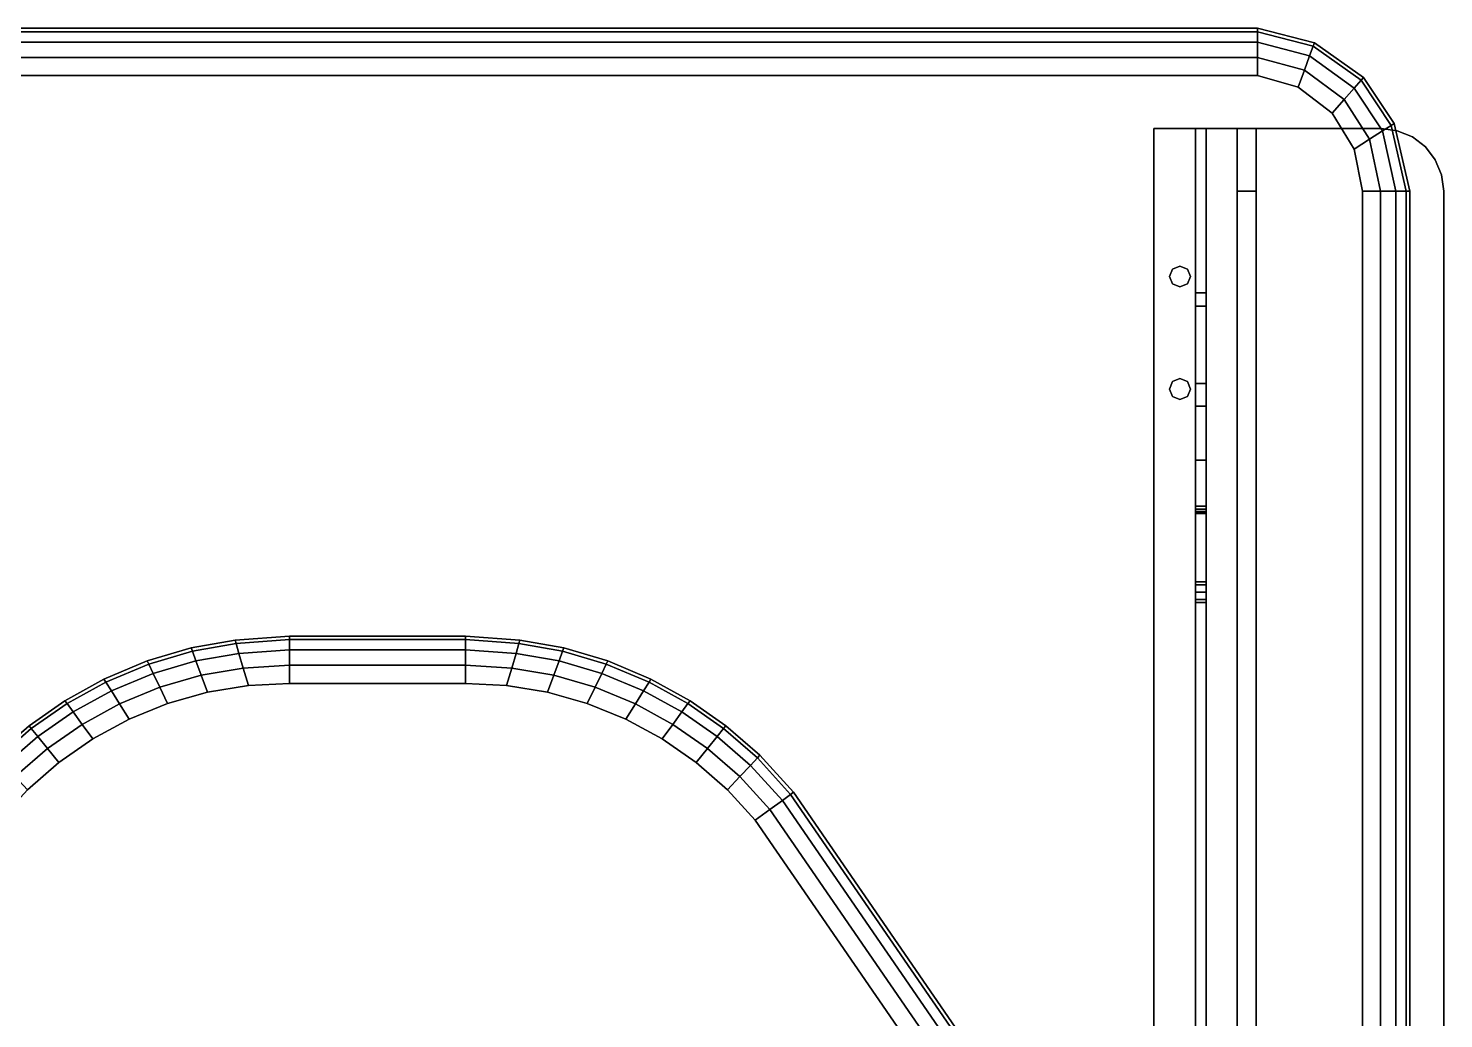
# Model space of a CAD drawing. Extents: x 0 to 341, y -1007 to 0.
# Drawn here: x 114.6 to 340.9, y -158.4 to 0 of the extents above; entities that cross this region are included whole.
import ezdxf

# ---------------------------------------------------------------- set-up
doc = ezdxf.new("R2010")
doc.units = 0
doc.layers.add('ACESSORIO_FECHADO', color=253, linetype='CONTINUOUS')
doc.layers.add('TABUA_FECHADO', color=7, linetype='CONTINUOUS')

msp = doc.modelspace()

# ---------------------------------------------------------------- linework, layer by layer
at = {"layer": 'ACESSORIO_FECHADO'}
for points in [[(294.6104, -16.0361, 5), (294.6104, -16.0361, 6.664), (294.6104, -458.5074, 6.664), (294.6104, -458.5074, 5)], [(301.2664, -16.0361, 5), (301.2664, -16.0361, 6.664), (294.6104, -16.0361, 6.664), (294.6104, -16.0361, 5)], [(301.2664, -16.0361, 21.64), (301.2664, -455.1794, 21.64), (302.9305, -455.1794, 21.64), (302.9305, -16.0361, 21.64)], [(302.9305, -16.0361, 5), (302.9305, -16.0361, 19.976), (301.2664, -16.0361, 19.976), (301.2664, -16.0361, 5)], [(307.9225, -425.2274, 16.648), (307.9225, -425.2274, 19.976), (307.9225, -16.0361, 19.976), (307.9225, -16.0361, 16.648)], [(310.9305, -16.0361, 30), (307.9305, -16.0361, 30), (307.9305, -16.0361), (310.9305, -16.0361)], [(307.9305, -16.0361), (310.9305, -16.0361), (310.9305, -458.5074), (307.9305, -458.5074)], [(310.9305, -16.0361, 3), (310.9305, -16.0361), (310.9305, -458.5074), (310.9305, -458.5074, 3)], [(330.9305, -16.0361), (330.9305, -16.0361, 3), (310.9305, -16.0361, 3), (310.9305, -16.0361)], [(310.9305, -26.0361, 40), (307.9305, -26.0361, 40), (307.9305, -448.5074, 40), (310.9305, -448.5074, 40)], [(340.9305, -26.0361), (340.9305, -26.0361, 3), (340.9305, -448.5074, 3), (340.9305, -448.5074)], [(298.7704, -38.0467, 6.664), (298.7704, -38.0467, 5), (297.5938, -38.5341, 5), (297.5938, -38.5341, 6.664)], [(299.9471, -38.5341, 6.664), (299.9471, -38.5341, 5), (298.7704, -38.0467, 5), (298.7704, -38.0467, 6.664)], [(297.5938, -38.5341, 6.664), (297.5938, -38.5341, 5), (297.1064, -39.7107, 5), (297.1064, -39.7107, 6.664)], [(297.1064, -39.7107, 6.664), (297.1064, -39.7107, 5), (297.5938, -40.8873, 5), (297.5938, -40.8873, 6.664)], [(300.4344, -39.7107, 6.664), (300.4344, -39.7107, 5), (299.9471, -38.5341, 5), (299.9471, -38.5341, 6.664)], [(299.9471, -40.8873, 6.664), (299.9471, -40.8873, 5), (300.4344, -39.7107, 5), (300.4344, -39.7107, 6.664)], [(297.5938, -40.8873, 6.664), (297.5938, -40.8873, 5), (298.7704, -41.3747, 5), (298.7704, -41.3747, 6.664)], [(298.7704, -41.3747, 6.664), (298.7704, -41.3747, 5), (299.9471, -40.8873, 5), (299.9471, -40.8873, 6.664)], [(301.2664, -42.317, 17.98061), (301.2664, -44.4499, 17.98061), (302.9305, -44.4499, 17.98061), (302.9305, -42.317, 17.98061)], [(302.9305, -42.317, 17.98061), (301.2664, -42.317, 17.98061), (301.2664, -42.317, 9.59398), (302.9305, -42.317, 9.59398)], [(301.2664, -42.317, 9.59398), (302.9305, -42.317, 9.59398), (302.9305, -44.4499, 9.59398), (301.2664, -44.4499, 9.59398)], [(301.2664, -44.4499, 9.59398), (302.9305, -44.4499, 9.59398), (302.9305, -44.4499, 11.36083), (301.2664, -44.4499, 11.36083)], [(301.2664, -44.4499, 11.36083), (302.9305, -44.4499, 11.36083), (302.9305, -60.4469, 11.77683), (301.2664, -60.4469, 11.77683)], [(301.2664, -56.7838, 16.21475), (302.9305, -56.7838, 16.21475), (302.9305, -44.4499, 15.84919), (301.2664, -44.4499, 15.84919)], [(301.2664, -44.4499, 15.84919), (302.9305, -44.4499, 15.84919), (302.9305, -44.4499, 17.98061), (301.2664, -44.4499, 17.98061)], [(297.5938, -56.513, 6.664), (297.5938, -56.513, 5), (297.1064, -57.6896, 5), (297.1064, -57.6896, 6.664)], [(298.7704, -56.0256, 6.664), (298.7704, -56.0256, 5), (297.5938, -56.513, 5), (297.5938, -56.513, 6.664)], [(299.9471, -56.513, 6.664), (299.9471, -56.513, 5), (298.7704, -56.0256, 5), (298.7704, -56.0256, 6.664)], [(300.4344, -57.6896, 6.664), (300.4344, -57.6896, 5), (299.9471, -56.513, 5), (299.9471, -56.513, 6.664)], [(297.1064, -57.6896, 6.664), (297.1064, -57.6896, 5), (297.5938, -58.8663, 5), (297.5938, -58.8663, 6.664)], [(299.9471, -58.8663, 6.664), (299.9471, -58.8663, 5), (300.4344, -57.6896, 5), (300.4344, -57.6896, 6.664)], [(301.2664, -69.09487, 15.38176), (302.9305, -69.09487, 15.38176), (302.9305, -56.7838, 16.21475), (301.2664, -56.7838, 16.21475)], [(297.5938, -58.8663, 6.664), (297.5938, -58.8663, 5), (298.7704, -59.3536, 5), (298.7704, -59.3536, 6.664)], [(298.7704, -59.3536, 6.664), (298.7704, -59.3536, 5), (299.9471, -58.8663, 5), (299.9471, -58.8663, 6.664)], [(301.2664, -60.4469, 11.77683), (302.9305, -60.4469, 11.77683), (302.9305, -76.4438, 12.19283), (301.2664, -76.4438, 12.19283)], [(301.2664, -76.4438, 15.38176), (302.9305, -76.4438, 15.38176), (302.9305, -69.09487, 15.38176), (301.2664, -69.09487, 15.38176)], [(301.2664, -76.4438, 15.38176), (302.9305, -76.4438, 15.38176), (302.9305, -76.91711, 15.14775), (301.2664, -76.91711, 15.14775)], [(301.2664, -76.91711, 12.42684), (302.9305, -76.91711, 12.42684), (302.9305, -76.4438, 12.19283), (301.2664, -76.4438, 12.19283)], [(301.2664, -76.91711, 15.14775), (302.9305, -76.91711, 15.14775), (302.9305, -77.2935, 14.77768), (301.2664, -77.2935, 14.77768)], [(301.2664, -77.2935, 12.79691), (302.9305, -77.2935, 12.79691), (302.9305, -76.91711, 12.42684), (301.2664, -76.91711, 12.42684)], [(301.2664, -77.2935, 14.77768), (302.9305, -77.2935, 14.77768), (302.9305, -77.5356, 14.30855), (301.2664, -77.5356, 14.30855)], [(301.2664, -77.5356, 13.26604), (302.9305, -77.5356, 13.26604), (302.9305, -77.2935, 12.79691), (301.2664, -77.2935, 12.79691)], [(301.2664, -77.5356, 14.30855), (302.9305, -77.5356, 14.30855), (302.9305, -77.619, 13.78729), (301.2664, -77.619, 13.78729)], [(301.2664, -77.619, 13.78729), (302.9305, -77.619, 13.78729), (302.9305, -77.5356, 13.26604), (301.2664, -77.5356, 13.26604)], [(302.9305, -89.00539, 11.7329), (301.2664, -89.00539, 11.7329), (301.2664, -88.51801, 12.90952), (302.9305, -88.51801, 12.90952)], [(302.9305, -88.51801, 12.90952), (301.2664, -88.51801, 12.90952), (301.2664, -89.00539, 14.08615), (302.9305, -89.00539, 14.08615)], [(302.9305, -90.182, 11.24552), (301.2664, -90.182, 11.24552), (301.2664, -89.00539, 11.7329), (302.9305, -89.00539, 11.7329)], [(302.9305, -89.00539, 14.08615), (301.2664, -89.00539, 14.08615), (301.2664, -90.182, 14.57352), (302.9305, -90.182, 14.57352)], [(302.9305, -90.182, 14.57352), (301.2664, -90.182, 14.57352), (301.2664, -91.35863, 14.08615), (302.9305, -91.35863, 14.08615)], [(302.9305, -91.35863, 11.7329), (301.2664, -91.35863, 11.7329), (301.2664, -90.182, 11.24552), (302.9305, -90.182, 11.24552)], [(302.9305, -91.35863, 14.08615), (301.2664, -91.35863, 14.08615), (301.2664, -91.846, 12.90952), (302.9305, -91.846, 12.90952)], [(302.9305, -91.846, 12.90952), (301.2664, -91.846, 12.90952), (301.2664, -91.35863, 11.7329), (302.9305, -91.35863, 11.7329)]]:
    msp.add_3dface(points, dxfattribs=at)
for points, invisible_edges in [([(294.6104, -38.0467, 5), (302.9305, -38.0467, 5), (302.9305, -16.0361, 5), (294.6104, -16.0361, 5)], 1), ([(294.6104, -38.0467, 6.664), (301.2664, -38.0467, 6.664), (301.2664, -16.0361, 6.664), (294.6104, -16.0361, 6.664)], 1), ([(301.2664, -16.0361, 21.64), (301.2664, -16.0361, 6.664), (301.2664, -42.317, 6.664), (301.2664, -42.317, 21.64)], 4), ([(301.2664, -16.0361, 21.64), (307.9225, -16.0361, 21.64), (307.9225, -16.0361, 19.976), (301.2664, -16.0361, 19.976)], 2), ([(302.9305, -16.0361, 21.64), (302.9305, -16.0361, 5), (302.9305, -42.317, 5), (302.9305, -42.317, 21.64)], 4), ([(310.9305, -16.3769, 32.58819), (310.9305, -16.0361, 30), (307.9305, -16.0361, 30), (307.9305, -16.3769, 32.58819)], 8), ([(307.9305, -16.0361, 30), (307.9305, -16.0361), (307.9305, -458.5074), (307.9305, -458.5074, 30)], 8), ([(307.9305, -458.5074, 30), (307.9305, -458.1667, 32.58819), (307.9305, -16.3769, 32.58819), (307.9305, -16.0361, 30)], 10), ([(310.9305, -17.3759, 35), (310.9305, -16.3769, 32.58819), (307.9305, -16.3769, 32.58819), (307.9305, -17.3759, 35)], 10), ([(307.9305, -16.3769, 32.58819), (307.9305, -17.3759, 35), (307.9305, -457.1677, 35), (307.9305, -458.1667, 32.58819)], 10), ([(310.9305, -18.9651, 37.07107), (310.9305, -17.3759, 35), (307.9305, -17.3759, 35), (307.9305, -18.9651, 37.07107)], 10), ([(307.9305, -457.1677, 35), (307.9305, -455.5785, 37.07107), (307.9305, -18.9651, 37.07107), (307.9305, -17.3759, 35)], 10), ([(310.9305, -458.5074, 30), (310.9305, -458.1667, 32.58819), (310.9305, -16.3769, 32.58819), (310.9305, -16.0361, 30)], 10), ([(310.9305, -16.0361, 30), (310.9305, -16.0361), (310.9305, -458.5074), (310.9305, -458.5074, 30)], 8), ([(330.9305, -16.0361, 3), (310.9305, -16.0361, 3), (310.9305, -458.5074, 3), (330.9305, -458.5074, 3)], 8), ([(330.9305, -16.0361), (310.9305, -16.0361), (310.9305, -458.5074), (330.9305, -458.5074)], 8), ([(310.9305, -16.3769, 32.58819), (310.9305, -17.3759, 35), (310.9305, -457.1677, 35), (310.9305, -458.1667, 32.58819)], 10), ([(310.9305, -457.1677, 35), (310.9305, -455.5785, 37.07107), (310.9305, -18.9651, 37.07107), (310.9305, -17.3759, 35)], 10), ([(330.9305, -458.5074, 3), (333.5186, -458.1667, 3), (333.5186, -16.3769, 3), (330.9305, -16.0361, 3)], 10), ([(330.9305, -458.5074), (333.5186, -458.1667), (333.5186, -16.3769), (330.9305, -16.0361)], 10), ([(333.5186, -16.3769), (330.9305, -16.0361), (330.9305, -16.0361, 3), (333.5186, -16.3769, 3)], 8), ([(333.5186, -16.3769, 3), (335.9305, -17.3759, 3), (335.9305, -457.1677, 3), (333.5186, -458.1667, 3)], 10), ([(333.5186, -16.3769), (335.9305, -17.3759), (335.9305, -457.1677), (333.5186, -458.1667)], 10), ([(335.9305, -17.3759), (333.5186, -16.3769), (333.5186, -16.3769, 3), (335.9305, -17.3759, 3)], 10), ([(335.9305, -457.1677, 3), (338.0015, -455.5785, 3), (338.0015, -18.9651, 3), (335.9305, -17.3759, 3)], 10), ([(335.9305, -457.1677), (338.0015, -455.5785), (338.0015, -18.9651), (335.9305, -17.3759)], 10), ([(338.0015, -18.9651), (335.9305, -17.3759), (335.9305, -17.3759, 3), (338.0015, -18.9651, 3)], 10), ([(310.9305, -21.0361, 38.66026), (310.9305, -18.9651, 37.07107), (307.9305, -18.9651, 37.07107), (307.9305, -21.0361, 38.66026)], 10), ([(307.9305, -18.9651, 37.07107), (307.9305, -21.0361, 38.66026), (307.9305, -453.5074, 38.66026), (307.9305, -455.5785, 37.07107)], 10), ([(310.9305, -18.9651, 37.07107), (310.9305, -21.0361, 38.66026), (310.9305, -453.5074, 38.66026), (310.9305, -455.5785, 37.07107)], 10), ([(338.0015, -18.9651, 3), (339.5907, -21.0361, 3), (339.5907, -453.5074, 3), (338.0015, -455.5785, 3)], 10), ([(338.0015, -18.9651), (339.5907, -21.0361), (339.5907, -453.5074), (338.0015, -455.5785)], 10), ([(339.5907, -21.0361), (338.0015, -18.9651), (338.0015, -18.9651, 3), (339.5907, -21.0361, 3)], 10), ([(310.9305, -23.448, 39.65926), (310.9305, -21.0361, 38.66026), (307.9305, -21.0361, 38.66026), (307.9305, -23.448, 39.65926)], 10), ([(307.9305, -451.0956, 39.65926), (307.9305, -453.5074, 38.66026), (307.9305, -21.0361, 38.66026), (307.9305, -23.448, 39.65926)], 10), ([(310.9305, -451.0956, 39.65926), (310.9305, -453.5074, 38.66026), (310.9305, -21.0361, 38.66026), (310.9305, -23.448, 39.65926)], 10), ([(340.5897, -451.0956, 3), (339.5907, -453.5074, 3), (339.5907, -21.0361, 3), (340.5897, -23.448, 3)], 10), ([(340.5897, -451.0956), (339.5907, -453.5074), (339.5907, -21.0361), (340.5897, -23.448)], 10), ([(340.5897, -23.448), (339.5907, -21.0361), (339.5907, -21.0361, 3), (340.5897, -23.448, 3)], 10), ([(310.9305, -26.0361, 40), (310.9305, -23.448, 39.65926), (307.9305, -23.448, 39.65926), (307.9305, -26.0361, 40)], 2), ([(307.9305, -23.448, 39.65926), (307.9305, -26.0361, 40), (307.9305, -448.5074, 40), (307.9305, -451.0956, 39.65926)], 8), ([(310.9305, -23.448, 39.65926), (310.9305, -26.0361, 40), (310.9305, -448.5074, 40), (310.9305, -451.0956, 39.65926)], 8), ([(340.5897, -23.448, 3), (340.9305, -26.0361, 3), (340.9305, -448.5074, 3), (340.5897, -451.0956, 3)], 8), ([(340.5897, -23.448), (340.9305, -26.0361), (340.9305, -448.5074), (340.5897, -451.0956)], 8), ([(340.9305, -26.0361), (340.5897, -23.448), (340.5897, -23.448, 3), (340.9305, -26.0361, 3)], 2), ([(294.6104, -38.5341, 5), (297.5938, -38.5341, 5), (298.7704, -38.0467, 5), (294.6104, -38.0467, 5)], 7), ([(294.6104, -38.5341, 6.664), (297.5938, -38.5341, 6.664), (298.7704, -38.0467, 6.664), (294.6104, -38.0467, 6.664)], 5), ([(302.9305, -38.5341, 5), (299.9471, -38.5341, 5), (298.7704, -38.0467, 5), (302.9305, -38.0467, 5)], 7), ([(301.2664, -38.5341, 6.664), (299.9471, -38.5341, 6.664), (298.7704, -38.0467, 6.664), (301.2664, -38.0467, 6.664)], 5), ([(294.6104, -38.5341, 5), (297.5938, -38.5341, 5), (297.1064, -39.7107, 5), (294.6104, -39.7107, 5)], 5), ([(294.6104, -38.5341, 6.664), (297.5938, -38.5341, 6.664), (297.1064, -39.7107, 6.664), (294.6104, -39.7107, 6.664)], 5), ([(294.6104, -39.7107, 5), (297.1064, -39.7107, 5), (297.5938, -40.8873, 5), (294.6104, -40.8873, 5)], 5), ([(294.6104, -39.7107, 6.664), (297.1064, -39.7107, 6.664), (297.5938, -40.8873, 6.664), (294.6104, -40.8873, 6.664)], 5), ([(302.9305, -39.7107, 5), (300.4344, -39.7107, 5), (299.9471, -38.5341, 5), (302.9305, -38.5341, 5)], 5), ([(301.2664, -39.7107, 6.664), (300.4344, -39.7107, 6.664), (299.9471, -38.5341, 6.664), (301.2664, -38.5341, 6.664)], 5), ([(302.9305, -39.7107, 5), (300.4344, -39.7107, 5), (299.9471, -40.8873, 5), (302.9305, -40.8873, 5)], 5), ([(301.2664, -39.7107, 6.664), (300.4344, -39.7107, 6.664), (299.9471, -40.8873, 6.664), (301.2664, -40.8873, 6.664)], 5), ([(294.6104, -40.8873, 5), (297.5938, -40.8873, 5), (298.7704, -41.3747, 5), (294.6104, -41.3747, 5)], 7), ([(294.6104, -40.8873, 6.664), (297.5938, -40.8873, 6.664), (298.7704, -41.3747, 6.664), (294.6104, -41.3747, 6.664)], 5), ([(294.6104, -56.0256, 5), (302.9305, -56.0256, 5), (302.9305, -41.3747, 5), (294.6104, -41.3747, 5)], 5), ([(294.6104, -56.0256, 6.664), (301.2664, -56.0256, 6.664), (301.2664, -41.3747, 6.664), (294.6104, -41.3747, 6.664)], 5), ([(302.9305, -40.8873, 5), (299.9471, -40.8873, 5), (298.7704, -41.3747, 5), (302.9305, -41.3747, 5)], 7), ([(301.2664, -40.8873, 6.664), (299.9471, -40.8873, 6.664), (298.7704, -41.3747, 6.664), (301.2664, -41.3747, 6.664)], 5), ([(301.2664, -42.317, 6.664), (301.2664, -42.317, 9.59398), (301.2664, -44.4499, 9.59398), (301.2664, -44.4499, 6.664)], 5), ([(301.2664, -42.317, 21.64), (301.2664, -42.317, 17.98061), (301.2664, -44.4499, 17.98061), (301.2664, -44.4499, 21.64)], 5), ([(302.9305, -42.317, 5), (302.9305, -42.317, 9.59398), (302.9305, -44.4499, 9.59398), (302.9305, -44.4499, 5)], 5), ([(302.9305, -42.317, 21.64), (302.9305, -42.317, 17.98061), (302.9305, -44.4499, 17.98061), (302.9305, -44.4499, 21.64)], 5), ([(301.2664, -44.4499, 6.664), (301.2664, -44.4499, 11.36083), (301.2664, -60.4469, 11.77683), (301.2664, -60.4469, 6.664)], 5), ([(301.2664, -44.4499, 21.64), (301.2664, -44.4499, 15.84919), (301.2664, -56.7838, 16.21475), (301.2664, -56.7838, 21.64)], 5), ([(302.9305, -44.4499, 5), (302.9305, -44.4499, 11.36083), (302.9305, -60.4469, 11.77683), (302.9305, -60.4469, 5)], 5), ([(302.9305, -44.4499, 21.64), (302.9305, -44.4499, 15.84919), (302.9305, -56.7838, 16.21475), (302.9305, -56.7838, 21.64)], 5), ([(294.6104, -56.513, 6.664), (297.5938, -56.513, 6.664), (298.7704, -56.0256, 6.664), (294.6104, -56.0256, 6.664)], 5), ([(294.6104, -56.513, 5), (297.5938, -56.513, 5), (298.7704, -56.0256, 5), (294.6104, -56.0256, 5)], 7), ([(294.6104, -56.513, 6.664), (297.5938, -56.513, 6.664), (297.1064, -57.6896, 6.664), (294.6104, -57.6896, 6.664)], 5), ([(294.6104, -56.513, 5), (297.5938, -56.513, 5), (297.1064, -57.6896, 5), (294.6104, -57.6896, 5)], 5), ([(301.2664, -56.513, 6.664), (299.9471, -56.513, 6.664), (298.7704, -56.0256, 6.664), (301.2664, -56.0256, 6.664)], 5), ([(302.9305, -56.513, 5), (299.9471, -56.513, 5), (298.7704, -56.0256, 5), (302.9305, -56.0256, 5)], 7), ([(301.2664, -57.6896, 6.664), (300.4344, -57.6896, 6.664), (299.9471, -56.513, 6.664), (301.2664, -56.513, 6.664)], 5), ([(302.9305, -57.6896, 5), (300.4344, -57.6896, 5), (299.9471, -56.513, 5), (302.9305, -56.513, 5)], 5), ([(294.6104, -57.6896, 6.664), (297.1064, -57.6896, 6.664), (297.5938, -58.8663, 6.664), (294.6104, -58.8663, 6.664)], 5), ([(294.6104, -57.6896, 5), (297.1064, -57.6896, 5), (297.5938, -58.8663, 5), (294.6104, -58.8663, 5)], 5), ([(301.2664, -57.6896, 6.664), (300.4344, -57.6896, 6.664), (299.9471, -58.8663, 6.664), (301.2664, -58.8663, 6.664)], 5), ([(302.9305, -57.6896, 5), (300.4344, -57.6896, 5), (299.9471, -58.8663, 5), (302.9305, -58.8663, 5)], 5), ([(301.2664, -56.7838, 21.64), (301.2664, -56.7838, 16.21475), (301.2664, -69.09487, 15.38176), (301.2664, -69.09487, 21.64)], 5), ([(302.9305, -56.7838, 21.64), (302.9305, -56.7838, 16.21475), (302.9305, -69.09487, 15.38176), (302.9305, -69.09487, 21.64)], 5), ([(294.6104, -58.8663, 6.664), (297.5938, -58.8663, 6.664), (298.7704, -59.3536, 6.664), (294.6104, -59.3536, 6.664)], 5), ([(294.6104, -58.8663, 5), (297.5938, -58.8663, 5), (298.7704, -59.3536, 5), (294.6104, -59.3536, 5)], 7), ([(294.6104, -213.8718, 5), (302.9305, -213.8718, 5), (302.9305, -59.3536, 5), (294.6104, -59.3536, 5)], 5), ([(294.6104, -213.8718, 6.664), (301.2664, -213.8718, 6.664), (301.2664, -59.3536, 6.664), (294.6104, -59.3536, 6.664)], 5), ([(301.2664, -58.8663, 6.664), (299.9471, -58.8663, 6.664), (298.7704, -59.3536, 6.664), (301.2664, -59.3536, 6.664)], 5), ([(302.9305, -58.8663, 5), (299.9471, -58.8663, 5), (298.7704, -59.3536, 5), (302.9305, -59.3536, 5)], 7), ([(301.2664, -60.4469, 6.664), (301.2664, -60.4469, 11.77683), (301.2664, -76.4438, 12.19283), (301.2664, -76.4438, 6.664)], 5), ([(302.9305, -60.4469, 5), (302.9305, -60.4469, 11.77683), (302.9305, -76.4438, 12.19283), (302.9305, -76.4438, 5)], 5), ([(301.2664, -69.09487, 21.64), (301.2664, -69.09487, 15.38176), (301.2664, -76.4438, 15.38176), (301.2664, -76.4438, 21.64)], 5), ([(302.9305, -69.09487, 21.64), (302.9305, -69.09487, 15.38176), (302.9305, -76.4438, 15.38176), (302.9305, -76.4438, 21.64)], 5), ([(301.2664, -88.51801, 6.664), (301.2664, -88.51801, 12.19283), (301.2664, -76.4438, 12.19283), (301.2664, -76.4438, 6.664)], 7), ([(301.2664, -88.51801, 12.42684), (301.2664, -76.91711, 12.42684), (301.2664, -76.4438, 12.19283), (301.2664, -88.51801, 12.19283)], 13), ([(301.2664, -88.51801, 15.38176), (301.2664, -76.4438, 15.38176), (301.2664, -76.91711, 15.14775), (301.2664, -88.51801, 15.14775)], 13), ([(301.2664, -88.51801, 21.64), (301.2664, -76.4438, 21.64), (301.2664, -76.4438, 15.38176), (301.2664, -88.51801, 15.38176)], 14), ([(301.2664, -88.51801, 12.79691), (301.2664, -77.2935, 12.79691), (301.2664, -76.91711, 12.42684), (301.2664, -88.51801, 12.42684)], 13), ([(301.2664, -88.51801, 15.14775), (301.2664, -76.91711, 15.14775), (301.2664, -77.2935, 14.77768), (301.2664, -88.51801, 14.77768)], 13), ([(302.9305, -88.51801, 21.64), (302.9305, -76.4438, 21.64), (302.9305, -76.4438, 15.38176), (302.9305, -88.51801, 15.38176)], 14), ([(302.9305, -88.51801, 15.38176), (302.9305, -76.4438, 15.38176), (302.9305, -76.91711, 15.14775), (302.9305, -88.51801, 15.14775)], 13), ([(302.9305, -88.51801, 12.42684), (302.9305, -76.91711, 12.42684), (302.9305, -76.4438, 12.19283), (302.9305, -88.51801, 12.19283)], 13), ([(302.9305, -88.51801, 5), (302.9305, -88.51801, 12.19283), (302.9305, -76.4438, 12.19283), (302.9305, -76.4438, 5)], 7), ([(302.9305, -88.51801, 15.14775), (302.9305, -76.91711, 15.14775), (302.9305, -77.2935, 14.77768), (302.9305, -88.51801, 14.77768)], 13), ([(302.9305, -88.51801, 12.79691), (302.9305, -77.2935, 12.79691), (302.9305, -76.91711, 12.42684), (302.9305, -88.51801, 12.42684)], 13), ([(301.2664, -88.51801, 13.26604), (301.2664, -77.5356, 13.26604), (301.2664, -77.2935, 12.79691), (301.2664, -88.51801, 12.79691)], 13), ([(301.2664, -88.51801, 14.77768), (301.2664, -77.2935, 14.77768), (301.2664, -77.5356, 14.30855), (301.2664, -88.51801, 14.30855)], 13), ([(301.2664, -88.51801, 13.78729), (301.2664, -77.619, 13.78729), (301.2664, -77.5356, 13.26604), (301.2664, -88.51801, 13.26604)], 13), ([(301.2664, -88.51801, 14.30855), (301.2664, -77.5356, 14.30855), (301.2664, -77.619, 13.78729), (301.2664, -88.51801, 13.78729)], 13), ([(302.9305, -88.51801, 14.77768), (302.9305, -77.2935, 14.77768), (302.9305, -77.5356, 14.30855), (302.9305, -88.51801, 14.30855)], 13), ([(302.9305, -88.51801, 13.26604), (302.9305, -77.5356, 13.26604), (302.9305, -77.2935, 12.79691), (302.9305, -88.51801, 12.79691)], 13), ([(302.9305, -88.51801, 14.30855), (302.9305, -77.5356, 14.30855), (302.9305, -77.619, 13.78729), (302.9305, -88.51801, 13.78729)], 13), ([(302.9305, -88.51801, 13.78729), (302.9305, -77.619, 13.78729), (302.9305, -77.5356, 13.26604), (302.9305, -88.51801, 13.26604)], 13), ([(301.2664, -89.00539, 6.664), (301.2664, -89.00539, 11.7329), (301.2664, -88.51801, 12.90952), (301.2664, -88.51801, 6.664)], 5), ([(301.2664, -89.00539, 21.64), (301.2664, -89.00539, 14.08615), (301.2664, -88.51801, 12.90952), (301.2664, -88.51801, 21.64)], 5), ([(301.2664, -89.00539, 6.664), (301.2664, -89.00539, 11.7329), (301.2664, -90.182, 11.24552), (301.2664, -90.182, 6.664)], 5), ([(301.2664, -90.182, 21.64), (301.2664, -90.182, 14.57352), (301.2664, -89.00539, 14.08615), (301.2664, -89.00539, 21.64)], 5), ([(301.2664, -90.182, 6.664), (301.2664, -90.182, 11.24552), (301.2664, -91.35863, 11.7329), (301.2664, -91.35863, 6.664)], 5), ([(301.2664, -90.182, 21.64), (301.2664, -90.182, 14.57352), (301.2664, -91.35863, 14.08615), (301.2664, -91.35863, 21.64)], 5), ([(302.9305, -89.00539, 5), (302.9305, -89.00539, 11.7329), (302.9305, -88.51801, 12.90952), (302.9305, -88.51801, 5)], 5), ([(302.9305, -89.00539, 21.64), (302.9305, -89.00539, 14.08615), (302.9305, -88.51801, 12.90952), (302.9305, -88.51801, 21.64)], 5), ([(302.9305, -89.00539, 5), (302.9305, -89.00539, 11.7329), (302.9305, -90.182, 11.24552), (302.9305, -90.182, 5)], 5), ([(302.9305, -89.00539, 21.64), (302.9305, -89.00539, 14.08615), (302.9305, -90.182, 14.57352), (302.9305, -90.182, 21.64)], 5), ([(302.9305, -90.182, 5), (302.9305, -90.182, 11.24552), (302.9305, -91.35863, 11.7329), (302.9305, -91.35863, 5)], 5), ([(302.9305, -90.182, 21.64), (302.9305, -90.182, 14.57352), (302.9305, -91.35863, 14.08615), (302.9305, -91.35863, 21.64)], 5), ([(301.2664, -91.35863, 6.664), (301.2664, -91.35863, 11.7329), (301.2664, -91.846, 12.90952), (301.2664, -91.846, 6.664)], 5), ([(301.2664, -91.35863, 21.64), (301.2664, -91.35863, 14.08615), (301.2664, -91.846, 12.90952), (301.2664, -91.846, 21.64)], 5), ([(301.2664, -221.7842, 21.64), (301.2664, -221.7842, 6.664), (301.2664, -91.846, 6.664), (301.2664, -91.846, 21.64)], 5), ([(302.9305, -91.35863, 5), (302.9305, -91.35863, 11.7329), (302.9305, -91.846, 12.90952), (302.9305, -91.846, 5)], 5), ([(302.9305, -91.35863, 21.64), (302.9305, -91.35863, 14.08615), (302.9305, -91.846, 12.90952), (302.9305, -91.846, 21.64)], 5), ([(302.9305, -91.846, 21.64), (302.9305, -91.846, 5), (302.9305, -221.7842, 5), (302.9305, -221.7842, 21.64)], 5)]:
    msp.add_3dface(points, dxfattribs=dict(at, invisible_edges=invisible_edges))
at = {"layer": 'TABUA_FECHADO'}
for points in [[(29.77826, -0.5776, 50.38631), (311.1523, -0.5776, 50.38631), (311.1523, 0, 47.5), (29.77826, 0, 47.5)], [(29.77826, 0, 47.5), (311.1523, 0, 47.5), (311.1523, -0.5776, 44.61369), (29.77826, -0.5776, 44.61369)], [(320.0687, -2.8714, 50.38631), (311.1523, -0.5776, 50.38631), (311.1523, 0, 47.5), (320.2679, -2.3293, 47.5)], [(320.2679, -2.3293, 47.5), (311.1523, 0, 47.5), (311.1523, -0.5776, 44.61369), (320.0687, -2.8714, 44.61369)], [(29.77826, -2.2214, 52.82806), (311.1523, -2.2214, 52.82806), (311.1523, -0.5776, 50.38631), (29.77826, -0.5776, 50.38631)], [(29.77826, -0.5776, 44.61369), (311.1523, -0.5776, 44.61369), (311.1523, -2.2214, 42.17194), (29.77826, -2.2214, 42.17194)], [(29.77826, -4.6783, 54.44919), (311.1523, -4.6783, 54.44919), (311.1523, -2.2214, 52.82806), (29.77826, -2.2214, 52.82806)], [(29.77826, -2.2214, 42.17194), (311.1523, -2.2214, 42.17194), (311.1523, -4.6783, 40.55081), (29.77826, -4.6783, 40.55081)], [(319.5017, -4.4144, 52.82806), (311.1523, -2.2214, 52.82806), (311.1523, -0.5776, 50.38631), (320.0687, -2.8714, 50.38631)], [(320.0687, -2.8714, 44.61369), (311.1523, -0.5776, 44.61369), (311.1523, -2.2214, 42.17194), (319.5017, -4.4144, 42.17194)], [(318.6542, -6.7205, 54.44919), (311.1523, -4.6783, 54.44919), (311.1523, -2.2214, 52.82806), (319.5017, -4.4144, 52.82806)], [(319.5017, -4.4144, 42.17194), (311.1523, -2.2214, 42.17194), (311.1523, -4.6783, 40.55081), (318.6542, -6.7205, 40.55081)], [(318.6542, -6.7205, 54.44919), (325.0067, -11.3988, 54.44919), (326.6304, -9.5549, 52.82806), (319.5017, -4.4144, 52.82806)], [(319.5017, -4.4144, 42.17194), (326.6304, -9.5549, 42.17194), (325.0067, -11.3988, 40.55081), (318.6542, -6.7205, 40.55081)], [(319.5017, -4.4144, 52.82806), (326.6304, -9.5549, 52.82806), (327.7168, -8.3211, 50.38631), (320.0687, -2.8714, 50.38631)], [(320.0687, -2.8714, 44.61369), (327.7168, -8.3211, 44.61369), (326.6304, -9.5549, 42.17194), (319.5017, -4.4144, 42.17194)], [(320.0687, -2.8714, 50.38631), (327.7168, -8.3211, 50.38631), (328.0984, -7.8876, 47.5), (320.2679, -2.3293, 47.5)], [(320.2679, -2.3293, 47.5), (328.0984, -7.8876, 47.5), (327.7168, -8.3211, 44.61369), (320.0687, -2.8714, 44.61369)], [(29.77826, -7.5698, 55), (311.1523, -7.5698, 55), (311.1523, -4.6783, 54.44919), (29.77826, -4.6783, 54.44919)], [(29.77826, -4.6783, 40.55081), (311.1523, -4.6783, 40.55081), (311.1523, -7.5698, 40), (29.77826, -7.5698, 40)], [(317.6568, -9.4345, 55), (311.1523, -7.5698, 55), (311.1523, -4.6783, 54.44919), (318.6542, -6.7205, 54.44919)], [(318.6542, -6.7205, 40.55081), (311.1523, -4.6783, 40.55081), (311.1523, -7.5698, 40), (317.6568, -9.4345, 40)], [(317.6568, -9.4345, 55), (323.0959, -13.569, 55), (325.0067, -11.3988, 54.44919), (318.6542, -6.7205, 54.44919)], [(318.6542, -6.7205, 40.55081), (325.0067, -11.3988, 40.55081), (323.0959, -13.569, 40), (317.6568, -9.4345, 40)], [(326.6304, -9.5549, 52.82806), (331.1292, -16.4238, 52.82806), (332.511, -15.5334, 50.38631), (327.7168, -8.3211, 50.38631)], [(327.7168, -8.3211, 44.61369), (332.511, -15.5334, 44.61369), (331.1292, -16.4238, 42.17194), (326.6304, -9.5549, 42.17194)], [(327.7168, -8.3211, 50.38631), (332.511, -15.5334, 50.38631), (332.9966, -15.2205, 47.5), (328.0984, -7.8876, 47.5)], [(328.0984, -7.8876, 47.5), (332.9966, -15.2205, 47.5), (332.511, -15.5334, 44.61369), (327.7168, -8.3211, 44.61369)], [(325.0067, -11.3988, 54.44919), (329.0639, -17.7545, 54.44919), (331.1292, -16.4238, 52.82806), (326.6304, -9.5549, 52.82806)], [(326.6304, -9.5549, 42.17194), (331.1292, -16.4238, 42.17194), (329.0639, -17.7545, 40.55081), (325.0067, -11.3988, 40.55081)], [(323.0959, -13.569, 55), (326.6333, -19.3207, 55), (329.0639, -17.7545, 54.44919), (325.0067, -11.3988, 54.44919)], [(325.0067, -11.3988, 40.55081), (329.0639, -17.7545, 40.55081), (326.6333, -19.3207, 40), (323.0959, -13.569, 40)], [(331.1292, -16.4238, 52.82806), (333.2789, -26.0361, 52.82806), (334.9227, -26.0361, 50.38631), (332.511, -15.5334, 50.38631)], [(332.511, -15.5334, 44.61369), (334.9227, -26.0361, 44.61369), (333.2789, -26.0361, 42.17194), (331.1292, -16.4238, 42.17194)], [(332.511, -15.5334, 50.38631), (334.9227, -26.0361, 50.38631), (335.5003, -26.0361, 47.5), (332.9966, -15.2205, 47.5)], [(332.9966, -15.2205, 47.5), (335.5003, -26.0361, 47.5), (334.9227, -26.0361, 44.61369), (332.511, -15.5334, 44.61369)], [(326.6333, -19.3207, 55), (327.9305, -26.0361, 55), (330.822, -26.0361, 54.44919), (329.0639, -17.7545, 54.44919)], [(329.0639, -17.7545, 40.55081), (330.822, -26.0361, 40.55081), (327.9305, -26.0361, 40), (326.6333, -19.3207, 40)], [(329.0639, -17.7545, 54.44919), (330.822, -26.0361, 54.44919), (333.2789, -26.0361, 52.82806), (331.1292, -16.4238, 52.82806)], [(331.1292, -16.4238, 42.17194), (333.2789, -26.0361, 42.17194), (330.822, -26.0361, 40.55081), (329.0639, -17.7545, 40.55081)], [(327.9305, -26.0361, 55), (327.9305, -458.5074, 55), (330.822, -458.5074, 54.44919), (330.822, -26.0361, 54.44919)], [(330.822, -26.0361, 40.55081), (330.822, -458.5074, 40.55081), (327.9305, -458.5074, 40), (327.9305, -26.0361, 40)], [(330.822, -26.0361, 54.44919), (330.822, -458.5074, 54.44919), (333.2789, -458.5074, 52.82806), (333.2789, -26.0361, 52.82806)], [(333.2789, -26.0361, 42.17194), (333.2789, -458.5074, 42.17194), (330.822, -458.5074, 40.55081), (330.822, -26.0361, 40.55081)], [(333.2789, -26.0361, 52.82806), (333.2789, -458.5074, 52.82806), (334.9227, -458.5074, 50.38631), (334.9227, -26.0361, 50.38631)], [(334.9227, -26.0361, 44.61369), (334.9227, -458.5074, 44.61369), (333.2789, -458.5074, 42.17194), (333.2789, -26.0361, 42.17194)], [(334.9227, -26.0361, 50.38631), (334.9227, -458.5074, 50.38631), (335.5003, -458.5074, 47.5), (335.5003, -26.0361, 47.5)], [(335.5003, -26.0361, 47.5), (335.5003, -458.5074, 47.5), (334.9227, -458.5074, 44.61369), (334.9227, -26.0361, 44.61369)], [(156.3764, -97.7774, 65.38631), (147.8556, -98.39539, 65.38631), (147.6933, -97.841, 62.5), (156.3764, -97.1998, 62.5)], [(156.3764, -97.1998, 62.5), (147.6933, -97.841, 62.5), (147.8556, -98.39539, 59.61369), (156.3764, -97.7774, 59.61369)], [(156.3764, -97.7774, 65.38631), (184.5541, -97.7774, 65.38631), (184.5541, -97.1998, 62.5), (156.3764, -97.1998, 62.5)], [(156.3764, -97.1998, 62.5), (184.5541, -97.1998, 62.5), (184.5541, -97.7774, 59.61369), (156.3764, -97.7774, 59.61369)], [(184.5541, -97.7774, 65.38631), (193.0749, -98.39539, 65.38631), (193.2371, -97.841, 62.5), (184.5541, -97.1998, 62.5)], [(184.5541, -97.1998, 62.5), (193.2371, -97.841, 62.5), (193.0749, -98.39539, 59.61369), (184.5541, -97.7774, 59.61369)], [(140.8714, -99.63507, 65.38631), (133.8949, -101.6932, 65.38631), (133.6454, -101.1723, 62.5), (140.6718, -99.09307, 62.5)], [(140.6718, -99.09307, 62.5), (133.6454, -101.1723, 62.5), (133.8949, -101.6932, 59.61369), (140.8714, -99.63507, 59.61369)], [(147.8556, -98.39539, 65.38631), (140.8714, -99.63507, 65.38631), (140.6718, -99.09307, 62.5), (147.6933, -97.841, 62.5)], [(147.6933, -97.841, 62.5), (140.6718, -99.09307, 62.5), (140.8714, -99.63507, 59.61369), (147.8556, -98.39539, 59.61369)], [(148.3173, -99.973, 67.82806), (141.4392, -101.1777, 67.82806), (140.8714, -99.63507, 65.38631), (147.8556, -98.39539, 65.38631)], [(147.8556, -98.39539, 59.61369), (140.8714, -99.63507, 59.61369), (141.4392, -101.1777, 57.17194), (148.3173, -99.973, 57.17194)], [(156.3764, -99.4213, 67.82806), (148.3173, -99.973, 67.82806), (147.8556, -98.39539, 65.38631), (156.3764, -97.7774, 65.38631)], [(156.3764, -97.7774, 59.61369), (147.8556, -98.39539, 59.61369), (148.3173, -99.973, 57.17194), (156.3764, -99.4213, 57.17194)], [(156.3764, -101.8782, 69.4492), (149.0074, -102.331, 69.4492), (148.3173, -99.973, 67.82806), (156.3764, -99.4213, 67.82806)], [(156.3764, -99.4213, 57.17194), (148.3173, -99.973, 57.17194), (149.0074, -102.331, 55.55081), (156.3764, -101.8782, 55.55081)], [(156.3764, -99.4213, 67.82806), (184.5541, -99.4213, 67.82806), (184.5541, -97.7774, 65.38631), (156.3764, -97.7774, 65.38631)], [(156.3764, -97.7774, 59.61369), (184.5541, -97.7774, 59.61369), (184.5541, -99.4213, 57.17194), (156.3764, -99.4213, 57.17194)], [(156.3764, -101.8782, 69.4492), (184.5541, -101.8782, 69.4492), (184.5541, -99.4213, 67.82806), (156.3764, -99.4213, 67.82806)], [(156.3764, -99.4213, 57.17194), (184.5541, -99.4213, 57.17194), (184.5541, -101.8782, 55.55081), (156.3764, -101.8782, 55.55081)], [(184.5541, -99.4213, 67.82806), (192.6131, -99.973, 67.82806), (193.0749, -98.39539, 65.38631), (184.5541, -97.7774, 65.38631)], [(184.5541, -97.7774, 59.61369), (193.0749, -98.39539, 59.61369), (192.6131, -99.973, 57.17194), (184.5541, -99.4213, 57.17194)], [(184.5541, -101.8782, 69.4492), (191.9231, -102.331, 69.4492), (192.6131, -99.973, 67.82806), (184.5541, -99.4213, 67.82806)], [(184.5541, -99.4213, 57.17194), (192.6131, -99.973, 57.17194), (191.9231, -102.331, 55.55081), (184.5541, -101.8782, 55.55081)], [(192.6131, -99.973, 67.82806), (199.4912, -101.1777, 67.82806), (200.0592, -99.63507, 65.38631), (193.0749, -98.39539, 65.38631)], [(193.0749, -98.39539, 59.61369), (200.0592, -99.63507, 59.61369), (199.4912, -101.1777, 57.17194), (192.6131, -99.973, 57.17194)], [(193.0749, -98.39539, 65.38631), (200.0592, -99.63507, 65.38631), (200.2587, -99.09307, 62.5), (193.2371, -97.841, 62.5)], [(193.2371, -97.841, 62.5), (200.2587, -99.09307, 62.5), (200.0592, -99.63507, 59.61369), (193.0749, -98.39539, 59.61369)], [(200.0592, -99.63507, 65.38631), (207.0356, -101.6932, 65.38631), (207.285, -101.1723, 62.5), (200.2587, -99.09307, 62.5)], [(200.2587, -99.09307, 62.5), (207.285, -101.1723, 62.5), (207.0356, -101.6932, 59.61369), (200.0592, -99.63507, 59.61369)], [(133.8949, -101.6932, 65.38631), (127.0442, -104.5826, 65.38631), (126.7355, -104.0944, 62.5), (133.6454, -101.1723, 62.5)], [(133.6454, -101.1723, 62.5), (126.7355, -104.0944, 62.5), (127.0442, -104.5826, 59.61369), (133.8949, -101.6932, 59.61369)], [(134.6049, -103.1759, 67.82806), (127.9225, -105.9721, 67.82806), (127.0442, -104.5826, 65.38631), (133.8949, -101.6932, 65.38631)], [(133.8949, -101.6932, 59.61369), (127.0442, -104.5826, 59.61369), (127.9225, -105.9721, 57.17194), (134.6049, -103.1759, 57.17194)], [(141.4392, -101.1777, 67.82806), (134.6049, -103.1759, 67.82806), (133.8949, -101.6932, 65.38631), (140.8714, -99.63507, 65.38631)], [(140.8714, -99.63507, 59.61369), (133.8949, -101.6932, 59.61369), (134.6049, -103.1759, 57.17194), (141.4392, -101.1777, 57.17194)], [(142.2881, -103.4833, 69.4492), (135.666, -105.3918, 69.4492), (134.6049, -103.1759, 67.82806), (141.4392, -101.1777, 67.82806)], [(141.4392, -101.1777, 57.17194), (134.6049, -103.1759, 57.17194), (135.666, -105.3918, 55.55081), (142.2881, -103.4833, 55.55081)], [(149.0074, -102.331, 69.4492), (142.2881, -103.4833, 69.4492), (141.4392, -101.1777, 67.82806), (148.3173, -99.973, 67.82806)], [(148.3173, -99.973, 57.17194), (141.4392, -101.1777, 57.17194), (142.2881, -103.4833, 55.55081), (149.0074, -102.331, 55.55081)], [(191.9231, -102.331, 69.4492), (198.6424, -103.4833, 69.4492), (199.4912, -101.1777, 67.82806), (192.6131, -99.973, 67.82806)], [(192.6131, -99.973, 57.17194), (199.4912, -101.1777, 57.17194), (198.6424, -103.4833, 55.55081), (191.9231, -102.331, 55.55081)], [(198.6424, -103.4833, 69.4492), (205.2645, -105.3918, 69.4492), (206.3256, -103.1759, 67.82806), (199.4912, -101.1777, 67.82806)], [(199.4912, -101.1777, 57.17194), (206.3256, -103.1759, 57.17194), (205.2645, -105.3918, 55.55081), (198.6424, -103.4833, 55.55081)], [(199.4912, -101.1777, 67.82806), (206.3256, -103.1759, 67.82806), (207.0356, -101.6932, 65.38631), (200.0592, -99.63507, 65.38631)], [(200.0592, -99.63507, 59.61369), (207.0356, -101.6932, 59.61369), (206.3256, -103.1759, 57.17194), (199.4912, -101.1777, 57.17194)], [(206.3256, -103.1759, 67.82806), (213.0079, -105.9721, 67.82806), (213.8863, -104.5826, 65.38631), (207.0356, -101.6932, 65.38631)], [(207.0356, -101.6932, 59.61369), (213.8863, -104.5826, 59.61369), (213.0079, -105.9721, 57.17194), (206.3256, -103.1759, 57.17194)], [(207.0356, -101.6932, 65.38631), (213.8863, -104.5826, 65.38631), (214.1949, -104.0944, 62.5), (207.285, -101.1723, 62.5)], [(207.285, -101.1723, 62.5), (214.1949, -104.0944, 62.5), (213.8863, -104.5826, 59.61369), (207.0356, -101.6932, 59.61369)], [(135.666, -105.3918, 69.4492), (129.2353, -108.0489, 69.4492), (127.9225, -105.9721, 67.82806), (134.6049, -103.1759, 67.82806)], [(134.6049, -103.1759, 57.17194), (127.9225, -105.9721, 57.17194), (129.2353, -108.0489, 55.55081), (135.666, -105.3918, 55.55081)], [(143.2871, -106.1968, 70), (136.9148, -107.9997, 70), (135.666, -105.3918, 69.4492), (142.2881, -103.4833, 69.4492)], [(142.2881, -103.4833, 55.55081), (135.666, -105.3918, 55.55081), (136.9148, -107.9997, 55), (143.2871, -106.1968, 55)], [(149.8195, -105.1062, 70), (143.2871, -106.1968, 70), (142.2881, -103.4833, 69.4492), (149.0074, -102.331, 69.4492)], [(149.0074, -102.331, 55.55081), (142.2881, -103.4833, 55.55081), (143.2871, -106.1968, 55), (149.8195, -105.1062, 55)], [(156.3764, -104.7697, 70), (149.8195, -105.1062, 70), (149.0074, -102.331, 69.4492), (156.3764, -101.8782, 69.4492)], [(156.3764, -101.8782, 55.55081), (149.0074, -102.331, 55.55081), (149.8195, -105.1062, 55), (156.3764, -104.7697, 55)], [(156.3764, -104.7697, 70), (184.5541, -104.7697, 70), (184.5541, -101.8782, 69.4492), (156.3764, -101.8782, 69.4492)], [(156.3764, -101.8782, 55.55081), (184.5541, -101.8782, 55.55081), (184.5541, -104.7697, 55), (156.3764, -104.7697, 55)], [(184.5541, -104.7697, 70), (191.1109, -105.1062, 70), (191.9231, -102.331, 69.4492), (184.5541, -101.8782, 69.4492)], [(184.5541, -101.8782, 55.55081), (191.9231, -102.331, 55.55081), (191.1109, -105.1062, 55), (184.5541, -104.7697, 55)], [(191.1109, -105.1062, 70), (197.6434, -106.1968, 70), (198.6424, -103.4833, 69.4492), (191.9231, -102.331, 69.4492)], [(191.9231, -102.331, 55.55081), (198.6424, -103.4833, 55.55081), (197.6434, -106.1968, 55), (191.1109, -105.1062, 55)], [(197.6434, -106.1968, 70), (204.0156, -107.9997, 70), (205.2645, -105.3918, 69.4492), (198.6424, -103.4833, 69.4492)], [(198.6424, -103.4833, 55.55081), (205.2645, -105.3918, 55.55081), (204.0156, -107.9997, 55), (197.6434, -106.1968, 55)], [(205.2645, -105.3918, 69.4492), (211.6951, -108.0489, 69.4492), (213.0079, -105.9721, 67.82806), (206.3256, -103.1759, 67.82806)], [(206.3256, -103.1759, 57.17194), (213.0079, -105.9721, 57.17194), (211.6951, -108.0489, 55.55081), (205.2645, -105.3918, 55.55081)], [(120.8294, -108.0074, 65.38631), (127.0442, -104.5826, 65.38631), (126.7355, -104.0944, 62.5), (120.4896, -107.5404, 62.5)], [(120.4896, -107.5404, 62.5), (126.7355, -104.0944, 62.5), (127.0442, -104.5826, 59.61369), (120.8294, -108.0074, 59.61369)], [(121.7966, -109.3367, 67.82806), (127.9225, -105.9721, 67.82806), (127.0442, -104.5826, 65.38631), (120.8294, -108.0074, 65.38631)], [(120.8294, -108.0074, 59.61369), (127.0442, -104.5826, 59.61369), (127.9225, -105.9721, 57.17194), (121.7966, -109.3367, 57.17194)], [(123.242, -111.3234, 69.4492), (129.2353, -108.0489, 69.4492), (127.9225, -105.9721, 67.82806), (121.7966, -109.3367, 67.82806)], [(121.7966, -109.3367, 57.17194), (127.9225, -105.9721, 57.17194), (129.2353, -108.0489, 55.55081), (123.242, -111.3234, 55.55081)], [(136.9148, -107.9997, 70), (130.7804, -110.493, 70), (129.2353, -108.0489, 69.4492), (135.666, -105.3918, 69.4492)], [(135.666, -105.3918, 55.55081), (129.2353, -108.0489, 55.55081), (130.7804, -110.493, 55), (136.9148, -107.9997, 55)], [(204.0156, -107.9997, 70), (210.1501, -110.493, 70), (211.6951, -108.0489, 69.4492), (205.2645, -105.3918, 69.4492)], [(205.2645, -105.3918, 55.55081), (211.6951, -108.0489, 55.55081), (210.1501, -110.493, 55), (204.0156, -107.9997, 55)], [(217.6884, -111.3234, 69.4492), (211.6951, -108.0489, 69.4492), (213.0079, -105.9721, 67.82806), (219.1339, -109.3367, 67.82806)], [(219.1339, -109.3367, 57.17194), (213.0079, -105.9721, 57.17194), (211.6951, -108.0489, 55.55081), (217.6884, -111.3234, 55.55081)], [(219.1339, -109.3367, 67.82806), (213.0079, -105.9721, 67.82806), (213.8863, -104.5826, 65.38631), (220.101, -108.0074, 65.38631)], [(220.101, -108.0074, 59.61369), (213.8863, -104.5826, 59.61369), (213.0079, -105.9721, 57.17194), (219.1339, -109.3367, 57.17194)], [(220.101, -108.0074, 65.38631), (213.8863, -104.5826, 65.38631), (214.1949, -104.0944, 62.5), (220.4408, -107.5404, 62.5)], [(220.4408, -107.5404, 62.5), (214.1949, -104.0944, 62.5), (213.8863, -104.5826, 59.61369), (220.101, -108.0074, 59.61369)], [(120.8294, -108.0074, 65.38631), (115.1236, -111.9839, 65.38631), (114.7604, -111.5348, 62.5), (120.4896, -107.5404, 62.5)], [(120.4896, -107.5404, 62.5), (114.7604, -111.5348, 62.5), (115.1236, -111.9839, 59.61369), (120.8294, -108.0074, 59.61369)], [(121.7966, -109.3367, 67.82806), (116.1572, -113.2622, 67.82806), (115.1236, -111.9839, 65.38631), (120.8294, -108.0074, 65.38631)], [(120.8294, -108.0074, 59.61369), (115.1236, -111.9839, 59.61369), (116.1572, -113.2622, 57.17194), (121.7966, -109.3367, 57.17194)], [(124.9432, -113.6615, 70), (130.7804, -110.493, 70), (129.2353, -108.0489, 69.4492), (123.242, -111.3234, 69.4492)], [(123.242, -111.3234, 55.55081), (129.2353, -108.0489, 55.55081), (130.7804, -110.493, 55), (124.9432, -113.6615, 55)], [(215.9872, -113.6615, 70), (210.1501, -110.493, 70), (211.6951, -108.0489, 69.4492), (217.6884, -111.3234, 69.4492)], [(217.6884, -111.3234, 55.55081), (211.6951, -108.0489, 55.55081), (210.1501, -110.493, 55), (215.9872, -113.6615, 55)], [(219.1339, -109.3367, 67.82806), (224.7733, -113.2622, 67.82806), (225.8069, -111.9839, 65.38631), (220.101, -108.0074, 65.38631)], [(220.101, -108.0074, 59.61369), (225.8069, -111.9839, 59.61369), (224.7733, -113.2622, 57.17194), (219.1339, -109.3367, 57.17194)], [(220.101, -108.0074, 65.38631), (225.8069, -111.9839, 65.38631), (226.1702, -111.5348, 62.5), (220.4408, -107.5404, 62.5)], [(220.4408, -107.5404, 62.5), (226.1702, -111.5348, 62.5), (225.8069, -111.9839, 59.61369), (220.101, -108.0074, 59.61369)], [(123.242, -111.3234, 69.4492), (117.702, -115.1726, 69.4492), (116.1572, -113.2622, 67.82806), (121.7966, -109.3367, 67.82806)], [(121.7966, -109.3367, 57.17194), (116.1572, -113.2622, 57.17194), (117.702, -115.1726, 55.55081), (123.242, -111.3234, 55.55081)], [(217.6884, -111.3234, 69.4492), (223.2284, -115.1726, 69.4492), (224.7733, -113.2622, 67.82806), (219.1339, -109.3367, 67.82806)], [(219.1339, -109.3367, 57.17194), (224.7733, -113.2622, 57.17194), (223.2284, -115.1726, 55.55081), (217.6884, -111.3234, 55.55081)], [(115.1236, -111.9839, 65.38631), (109.7229, -116.6966, 65.38631), (109.3264, -116.2766, 62.5), (114.7604, -111.5348, 62.5)], [(114.7604, -111.5348, 62.5), (109.3264, -116.2766, 62.5), (109.7229, -116.6966, 59.61369), (115.1236, -111.9839, 59.61369)], [(116.1572, -113.2622, 67.82806), (110.8514, -117.8919, 67.82806), (109.7229, -116.6966, 65.38631), (115.1236, -111.9839, 65.38631)], [(115.1236, -111.9839, 59.61369), (109.7229, -116.6966, 59.61369), (110.8514, -117.8919, 57.17194), (116.1572, -113.2622, 57.17194)], [(124.9432, -113.6615, 70), (119.5201, -117.421, 70), (117.702, -115.1726, 69.4492), (123.242, -111.3234, 69.4492)], [(123.242, -111.3234, 55.55081), (117.702, -115.1726, 55.55081), (119.5201, -117.421, 55), (124.9432, -113.6615, 55)], [(215.9872, -113.6615, 70), (221.4103, -117.421, 70), (223.2284, -115.1726, 69.4492), (217.6884, -111.3234, 69.4492)], [(217.6884, -111.3234, 55.55081), (223.2284, -115.1726, 55.55081), (221.4103, -117.421, 55), (215.9872, -113.6615, 55)], [(224.7733, -113.2622, 67.82806), (230.079, -117.8919, 67.82806), (231.2075, -116.6966, 65.38631), (225.8069, -111.9839, 65.38631)], [(225.8069, -111.9839, 59.61369), (231.2075, -116.6966, 59.61369), (230.079, -117.8919, 57.17194), (224.7733, -113.2622, 57.17194)], [(225.8069, -111.9839, 65.38631), (231.2075, -116.6966, 65.38631), (231.604, -116.2766, 62.5), (226.1702, -111.5348, 62.5)], [(226.1702, -111.5348, 62.5), (231.604, -116.2766, 62.5), (231.2075, -116.6966, 59.61369), (225.8069, -111.9839, 59.61369)], [(117.702, -115.1726, 69.4492), (112.5381, -119.6784, 69.4492), (110.8514, -117.8919, 67.82806), (116.1572, -113.2622, 67.82806)], [(116.1572, -113.2622, 57.17194), (110.8514, -117.8919, 57.17194), (112.5381, -119.6784, 55.55081), (117.702, -115.1726, 55.55081)], [(119.5201, -117.421, 70), (114.5231, -121.7809, 70), (112.5381, -119.6784, 69.4492), (117.702, -115.1726, 69.4492)], [(117.702, -115.1726, 55.55081), (112.5381, -119.6784, 55.55081), (114.5231, -121.7809, 55), (119.5201, -117.421, 55)], [(221.4103, -117.421, 70), (226.4073, -121.7809, 70), (228.3924, -119.6784, 69.4492), (223.2284, -115.1726, 69.4492)], [(223.2284, -115.1726, 55.55081), (228.3924, -119.6784, 55.55081), (226.4073, -121.7809, 55), (221.4103, -117.421, 55)], [(223.2284, -115.1726, 69.4492), (228.3924, -119.6784, 69.4492), (230.079, -117.8919, 67.82806), (224.7733, -113.2622, 67.82806)], [(224.7733, -113.2622, 57.17194), (230.079, -117.8919, 57.17194), (228.3924, -119.6784, 55.55081), (223.2284, -115.1726, 55.55081)], [(230.079, -117.8919, 67.82806), (235.198, -123.4923, 67.82806), (236.526, -122.5236, 65.38631), (231.2075, -116.6966, 65.38631)], [(231.2075, -116.6966, 59.61369), (236.526, -122.5236, 59.61369), (235.198, -123.4923, 57.17194), (230.079, -117.8919, 57.17194)], [(231.2075, -116.6966, 65.38631), (236.526, -122.5236, 65.38631), (236.9927, -122.1832, 62.5), (231.604, -116.2766, 62.5)], [(231.604, -116.2766, 62.5), (236.9927, -122.1832, 62.5), (236.526, -122.5236, 59.61369), (231.2075, -116.6966, 59.61369)], [(226.4073, -121.7809, 70), (230.8769, -126.6442, 70), (233.213, -124.9402, 69.4492), (228.3924, -119.6784, 69.4492)], [(228.3924, -119.6784, 55.55081), (233.213, -124.9402, 55.55081), (230.8769, -126.6442, 55), (226.4073, -121.7809, 55)], [(228.3924, -119.6784, 69.4492), (233.213, -124.9402, 69.4492), (235.198, -123.4923, 67.82806), (230.079, -117.8919, 67.82806)], [(230.079, -117.8919, 57.17194), (235.198, -123.4923, 57.17194), (233.213, -124.9402, 55.55081), (228.3924, -119.6784, 55.55081)], [(319.9212, -243.7693, 65.38631), (236.526, -122.5236, 65.38631), (236.9927, -122.1832, 62.5), (320.3878, -243.4289, 62.5)], [(320.3878, -243.4289, 62.5), (236.9927, -122.1832, 62.5), (236.526, -122.5236, 59.61369), (319.9212, -243.7693, 59.61369)], [(316.6082, -246.1859, 69.4492), (233.213, -124.9402, 69.4492), (235.198, -123.4923, 67.82806), (318.5931, -244.738, 67.82806)], [(318.5931, -244.738, 57.17194), (235.198, -123.4923, 57.17194), (233.213, -124.9402, 55.55081), (316.6082, -246.1859, 55.55081)], [(318.5931, -244.738, 67.82806), (235.198, -123.4923, 67.82806), (236.526, -122.5236, 65.38631), (319.9212, -243.7693, 65.38631)], [(319.9212, -243.7693, 59.61369), (236.526, -122.5236, 59.61369), (235.198, -123.4923, 57.17194), (318.5931, -244.738, 57.17194)], [(314.2722, -247.8899, 70), (230.8769, -126.6442, 70), (233.213, -124.9402, 69.4492), (316.6082, -246.1859, 69.4492)], [(316.6082, -246.1859, 55.55081), (233.213, -124.9402, 55.55081), (230.8769, -126.6442, 55), (314.2722, -247.8899, 55)]]:
    msp.add_3dface(points, dxfattribs=at)
for points, invisible_edges in [([(317.6568, -9.4345, 40), (311.1523, -7.5698, 40), (29.77826, -7.5698, 40), (23.27361, -9.4345, 40)], 8), ([(317.6568, -9.4345, 55), (311.1523, -7.5698, 55), (29.77826, -7.5698, 55), (23.27361, -9.4345, 55)], 8), ([(23.27361, -9.4345, 40), (17.83458, -13.569, 40), (323.0959, -13.569, 40), (317.6568, -9.4345, 40)], 10), ([(23.27361, -9.4345, 55), (17.83458, -13.569, 55), (323.0959, -13.569, 55), (317.6568, -9.4345, 55)], 10), ([(323.0959, -13.569, 40), (326.6333, -19.3207, 40), (14.29714, -19.3207, 40), (17.83458, -13.569, 40)], 10), ([(323.0959, -13.569, 55), (326.6333, -19.3207, 55), (14.29714, -19.3207, 55), (17.83458, -13.569, 55)], 10), ([(14.29714, -19.3207, 40), (12.99999, -26.0361, 40), (327.9305, -26.0361, 40), (326.6333, -19.3207, 40)], 10), ([(14.29714, -19.3207, 55), (12.99999, -26.0361, 55), (327.9305, -26.0361, 55), (326.6333, -19.3207, 55)], 10), ([(327.9305, -26.0361, 40), (328, -458.5074, 40), (12.99999, -458.5074, 40), (12.99999, -26.0361, 40)], 8), ([(327.9305, -26.0361, 55), (328, -458.5074, 55), (12.99999, -458.5074, 55), (12.99999, -26.0361, 55)], 8), ([(327.9305, -26.0361, 40), (328, -458.5074, 40), (12.99999, -458.5074, 40), (12.99999, -26.0361, 40)], 8), ([(204.0156, -107.9997, 55), (197.6434, -106.1968, 55), (143.2871, -106.1968, 55), (136.9148, -107.9997, 55)], 10), ([(204.0156, -107.9997, 70), (197.6434, -106.1968, 70), (143.2871, -106.1968, 70), (136.9148, -107.9997, 70)], 10), ([(143.2871, -106.1968, 55), (149.8195, -105.1062, 55), (191.1109, -105.1062, 55), (197.6434, -106.1968, 55)], 10), ([(143.2871, -106.1968, 70), (149.8195, -105.1062, 70), (191.1109, -105.1062, 70), (197.6434, -106.1968, 70)], 10), ([(191.1109, -105.1062, 55), (184.5541, -104.7697, 55), (156.3764, -104.7697, 55), (149.8195, -105.1062, 55)], 8), ([(191.1109, -105.1062, 70), (184.5541, -104.7697, 70), (156.3764, -104.7697, 70), (149.8195, -105.1062, 70)], 8), ([(130.7804, -110.493, 55), (136.9148, -107.9997, 55), (204.0156, -107.9997, 55), (210.1501, -110.493, 55)], 10), ([(130.7804, -110.493, 70), (136.9148, -107.9997, 70), (204.0156, -107.9997, 70), (210.1501, -110.493, 70)], 10), ([(215.9872, -113.6615, 55), (210.1501, -110.493, 55), (130.7804, -110.493, 55), (124.9432, -113.6615, 55)], 10), ([(215.9872, -113.6615, 70), (210.1501, -110.493, 70), (130.7804, -110.493, 70), (124.9432, -113.6615, 70)], 10), ([(119.5201, -117.421, 55), (124.9432, -113.6615, 55), (215.9872, -113.6615, 55), (221.4103, -117.421, 55)], 10), ([(119.5201, -117.421, 70), (124.9432, -113.6615, 70), (215.9872, -113.6615, 70), (221.4103, -117.421, 70)], 10), ([(226.4073, -121.7809, 55), (221.4103, -117.421, 55), (119.5201, -117.421, 55), (114.5231, -121.7809, 55)], 10), ([(226.4073, -121.7809, 70), (221.4103, -117.421, 70), (119.5201, -117.421, 70), (114.5231, -121.7809, 70)], 10), ([(110.0535, -126.6442, 55), (114.5231, -121.7809, 55), (226.4073, -121.7809, 55), (230.8769, -126.6442, 55)], 10), ([(110.0535, -126.6442, 70), (114.5231, -121.7809, 70), (226.4073, -121.7809, 70), (230.8769, -126.6442, 70)], 10), ([(26.65838, -247.8899, 55), (110.0535, -126.6442, 55), (230.8769, -126.6442, 55), (314.2722, -247.8899, 55)], 10), ([(26.65838, -247.8899, 70), (110.0535, -126.6442, 70), (230.8769, -126.6442, 70), (314.2722, -247.8899, 70)], 10)]:
    msp.add_3dface(points, dxfattribs=dict(at, invisible_edges=invisible_edges))

doc.saveas('drawing.dxf')
